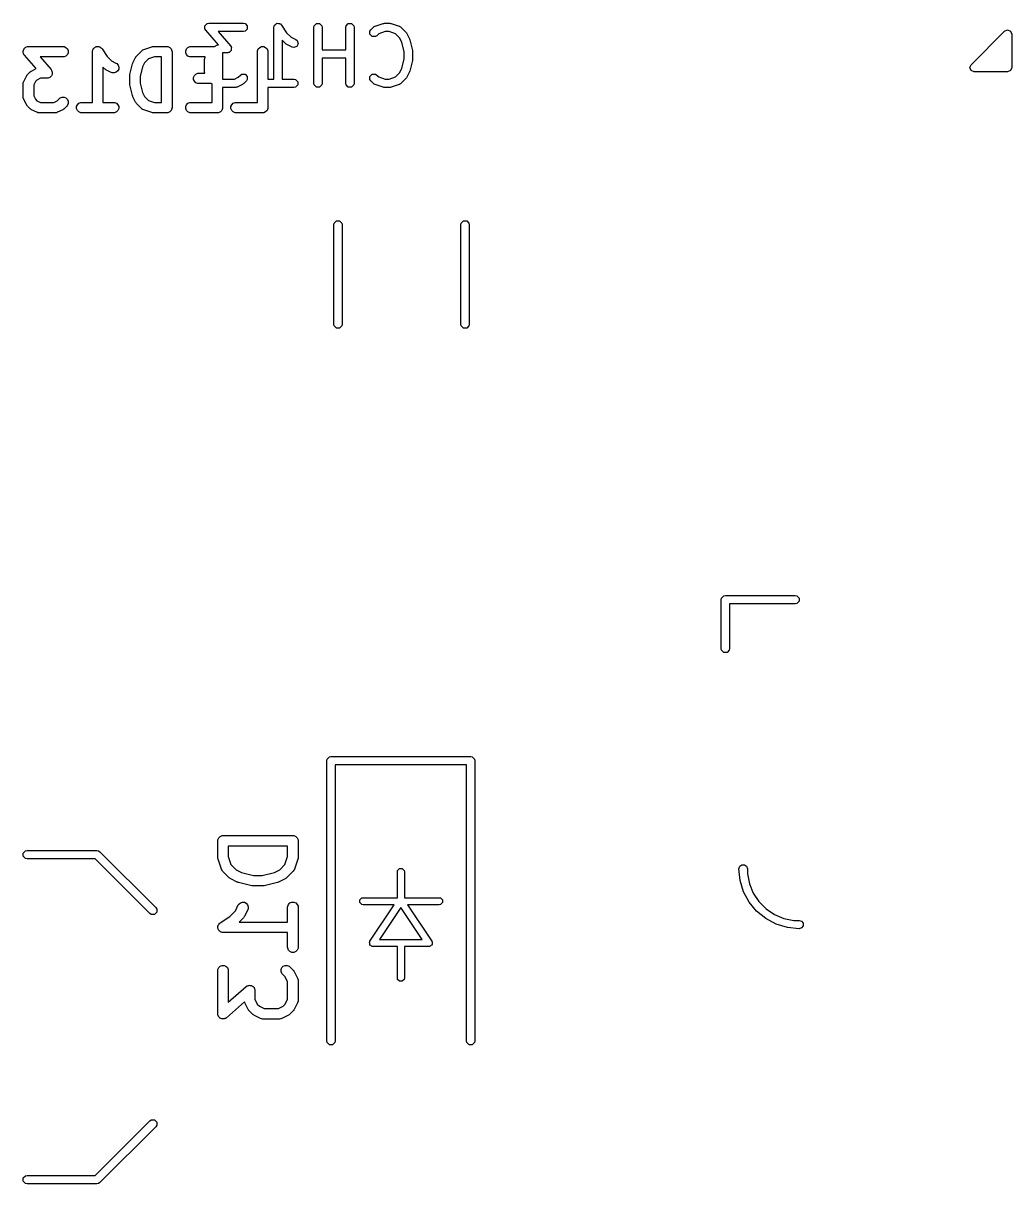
# Model space of a CAD drawing. Extents: x 104 to 228, y -134 to -58.
# Drawn here: x 131.97 to 146.12, y -113.53 to -96.92 of the extents above; entities that cross this region are included whole.
import ezdxf

# ---------------------------------------------------------------- set-up
doc = ezdxf.new("R2010")
doc.units = 0
doc.layers.add('BLACK', color=7, linetype='CONTINUOUS')

msp = doc.modelspace()

# ---------------------------------------------------------------- linework, layer by layer
at = {"layer": 'BLACK', "linetype": 'CONTINUOUS'}
for p, q in [((134.57459, -97.003078), (134.575995, -96.982004)), ((134.575995, -97.005517), (134.57459, -97.003078)), ((134.575995, -96.960894), (134.577503, -96.959385)), ((134.575995, -96.982004), (134.575995, -96.960894)), ((134.575995, -97.006816), (134.575995, -97.005517)), ((134.577757, -97.008578), (134.575995, -97.006816)), ((134.577503, -96.959385), (134.577645, -96.957257)), ((134.577645, -96.957257), (134.593541, -96.943348)), ((134.586273, -97.023365), (134.577757, -97.008578)), ((134.593541, -96.943348), (134.608467, -96.928422)), ((134.608467, -96.928422), (134.611226, -96.927873)), ((134.611226, -96.927873), (134.612205, -96.927017)), ((134.612205, -96.927017), (134.614695, -96.927183)), ((134.614695, -96.927183), (134.631428, -96.923855)), ((134.631428, -96.923855), (135.126666, -96.923855)), ((135.126666, -96.923855), (135.149627, -96.928422)), ((135.149627, -96.928422), (135.182099, -96.960894)), ((135.182099, -97.006816), (135.149627, -97.039288)), ((135.182099, -96.960894), (135.182099, -97.006816)), ((135.561904, -96.983855), (135.566471, -96.960894)), ((135.561904, -97.723855), (135.561904, -96.983855)), ((135.566471, -96.960894), (135.570838, -96.956526)), ((135.570838, -96.956526), (135.57205, -96.950469)), ((135.57205, -96.950469), (135.586587, -96.940777)), ((135.586587, -96.940777), (135.598943, -96.928422)), ((135.598943, -96.928422), (135.605121, -96.928422)), ((135.605121, -96.928422), (135.61026, -96.924996)), ((135.61026, -96.924996), (135.627392, -96.928422)), ((135.627392, -96.928422), (135.644865, -96.928422)), ((135.644865, -96.928422), (135.649232, -96.932789)), ((135.649232, -96.932789), (135.65529, -96.934001)), ((135.65529, -96.934001), (135.671827, -96.950573)), ((135.671827, -96.950573), (135.744721, -97.059914)), ((136.133332, -96.983855), (136.137899, -96.960894)), ((136.133332, -97.783855), (136.133332, -96.983855)), ((136.137899, -96.960894), (136.170371, -96.928422)), ((136.170371, -96.928422), (136.216293, -96.928422)), ((136.216293, -96.928422), (136.248765, -96.960894)), ((136.248765, -96.960894), (136.253332, -96.983855)), ((136.253332, -96.983855), (136.253332, -97.304807)), ((136.590475, -96.983855), (136.595042, -96.960894)), ((136.590475, -97.304807), (136.590475, -96.983855)), ((136.595042, -96.960894), (136.627514, -96.928422)), ((136.627514, -96.928422), (136.673436, -96.928422)), ((136.673436, -96.928422), (136.705908, -96.960894)), ((136.705908, -96.960894), (136.710475, -96.983855)), ((136.710475, -96.983855), (136.710475, -97.783855)), ((136.950906, -97.017618), (136.989002, -96.979523)), ((136.989002, -96.979523), (136.9915, -96.977853)), ((136.9915, -96.977853), (136.992116, -96.976623)), ((136.992116, -96.976623), (137.000467, -96.971862)), ((137.000467, -96.971862), (137.008467, -96.966517)), ((137.008467, -96.966517), (137.009844, -96.966517)), ((137.009844, -96.966517), (137.012454, -96.965029)), ((137.012454, -96.965029), (137.126739, -96.926934)), ((137.126739, -96.926934), (137.136279, -96.925731)), ((137.136279, -96.925731), (137.145713, -96.923855)), ((137.145713, -96.923855), (137.221904, -96.923855)), ((137.221904, -96.923855), (137.231337, -96.925731)), ((137.231337, -96.925731), (137.240878, -96.926934)), ((137.240878, -96.926934), (137.355164, -96.965029)), ((137.355164, -96.965029), (137.357774, -96.966517)), ((137.357774, -96.966517), (137.359151, -96.966517)), ((137.359151, -96.966517), (137.36714, -96.971855)), ((137.36714, -96.971855), (137.375502, -96.976622)), ((137.375502, -96.976622), (137.376118, -96.977855)), ((137.376118, -96.977855), (137.378616, -96.979524)), ((137.378616, -96.979524), (137.454806, -97.055714)), ((134.768527, -97.231656), (134.586273, -97.023365)), ((135.126666, -97.043855), (134.763654, -97.043855)), ((134.763654, -97.043855), (134.943249, -97.249107)), ((135.149627, -97.039288), (135.126666, -97.043855)), ((135.731859, -97.216757), (135.681904, -97.166802)), ((135.681904, -97.166802), (135.681904, -97.723855)), ((135.744721, -97.059914), (135.809826, -97.125018)), ((135.809826, -97.125018), (135.877309, -97.15876)), ((135.877309, -97.15876), (135.895803, -97.173113)), ((135.895803, -97.173113), (135.910325, -97.216679)), ((136.937899, -97.037083), (136.950906, -97.017618)), ((136.937899, -97.083005), (136.937899, -97.037083)), ((136.97037, -97.115478), (136.937899, -97.083005)), ((137.016292, -97.115478), (136.97037, -97.115478)), ((137.035758, -97.102472), (137.016292, -97.115478)), ((137.063838, -97.074392), (137.035758, -97.102472)), ((137.15545, -97.043855), (137.063838, -97.074392)), ((137.212167, -97.043855), (137.15545, -97.043855)), ((137.30378, -97.074392), (137.212167, -97.043855)), ((137.363066, -97.133678), (137.30378, -97.074392)), ((137.393865, -97.195276), (137.363066, -97.133678)), ((137.454806, -97.055714), (137.460143, -97.063701)), ((137.460143, -97.063701), (137.466046, -97.071307)), ((137.466046, -97.071307), (137.504141, -97.147499)), ((137.504141, -97.147499), (137.505877, -97.153838)), ((137.505877, -97.153838), (137.508683, -97.159779)), ((137.508683, -97.159779), (137.54678, -97.31216)), ((145.542574, -97.517574), (146.022574, -97.037574)), ((146.022574, -97.037574), (146.065, -97.02)), ((146.065, -97.02), (146.107426, -97.037574)), ((146.107426, -97.037574), (146.125, -97.08)), ((146.125, -97.08), (146.125, -97.56)), ((131.975392, -97.342001), (131.976202, -97.329847)), ((131.976202, -97.317663), (131.977169, -97.315326)), ((131.976202, -97.329847), (131.976202, -97.317663)), ((131.977169, -97.315326), (131.977338, -97.312803)), ((131.977338, -97.312803), (131.98274, -97.301877)), ((131.98274, -97.301877), (131.987401, -97.290627)), ((131.987401, -97.290627), (131.989187, -97.28884)), ((131.989187, -97.28884), (131.99031, -97.286571)), ((131.99031, -97.286571), (131.999482, -97.278545)), ((131.999482, -97.278545), (132.008093, -97.269935)), ((132.008093, -97.269935), (132.010429, -97.268966)), ((132.010429, -97.268966), (132.012334, -97.267301)), ((132.012334, -97.267301), (132.023871, -97.263399)), ((132.023871, -97.263399), (132.035129, -97.258736)), ((132.035129, -97.258736), (132.038699, -97.258384)), ((132.038699, -97.258384), (132.040055, -97.257926)), ((132.040055, -97.257926), (132.042022, -97.258057)), ((132.042022, -97.258057), (132.049761, -97.257295)), ((132.049761, -97.257295), (132.544999, -97.257295)), ((132.544999, -97.257295), (132.559631, -97.258736)), ((132.559631, -97.258736), (132.586667, -97.269935)), ((132.586667, -97.269935), (132.607359, -97.290627)), ((132.607359, -97.290627), (132.618558, -97.317663)), ((132.618558, -97.317663), (132.618558, -97.346927)), ((132.965237, -97.332217), (132.965252, -97.332141)), ((132.965242, -97.332242), (132.965237, -97.332217)), ((132.965237, -97.332295), (132.965242, -97.332242)), ((132.965237, -98.057295), (132.965237, -97.332295)), ((132.965252, -97.332141), (132.966678, -97.317663)), ((132.966678, -97.317663), (132.969519, -97.310802)), ((132.969519, -97.310802), (132.970976, -97.303522)), ((132.970976, -97.303522), (132.975064, -97.297416)), ((132.975064, -97.297416), (132.977877, -97.290627)), ((132.977877, -97.290627), (132.983127, -97.285376)), ((132.983127, -97.285376), (132.987259, -97.279207)), ((132.987259, -97.279207), (132.993373, -97.27513)), ((132.993373, -97.27513), (132.998569, -97.269935)), ((132.998569, -97.269935), (133.005429, -97.267093)), ((133.005429, -97.267093), (133.011608, -97.262974)), ((133.011608, -97.262974), (133.018816, -97.261547)), ((133.018816, -97.261547), (133.025605, -97.258736)), ((133.025605, -97.258736), (133.033031, -97.258736)), ((133.033031, -97.258736), (133.040315, -97.257295)), ((133.040315, -97.257295), (133.04752, -97.258736)), ((133.04752, -97.258736), (133.054869, -97.258736)), ((133.054869, -97.258736), (133.061729, -97.261577)), ((133.061729, -97.261577), (133.06901, -97.263034)), ((133.06901, -97.263034), (133.075115, -97.267122)), ((133.075115, -97.267122), (133.081905, -97.269935)), ((133.081905, -97.269935), (133.087155, -97.275185)), ((133.087155, -97.275185), (133.093325, -97.279317)), ((133.093325, -97.279317), (133.102545, -97.290575)), ((133.102545, -97.290575), (133.102597, -97.290627)), ((133.102597, -97.290627), (133.102606, -97.290649)), ((133.102606, -97.290649), (133.102641, -97.290692)), ((133.102641, -97.290692), (133.174713, -97.3988)), ((133.596728, -97.393547), (133.672918, -97.317357)), ((133.672918, -97.317357), (133.684283, -97.308029)), ((133.684283, -97.308029), (133.686775, -97.306996)), ((133.686775, -97.306996), (133.688809, -97.305233)), ((133.688809, -97.305233), (133.702234, -97.299239)), ((133.702234, -97.299239), (133.81652, -97.261144)), ((133.81652, -97.261144), (133.823773, -97.259494)), ((133.823773, -97.259494), (133.825605, -97.258736)), ((133.825605, -97.258736), (133.828259, -97.258474)), ((133.828259, -97.258474), (133.830857, -97.257884)), ((133.830857, -97.257884), (133.832831, -97.258024)), ((133.832831, -97.258024), (133.840237, -97.257295)), ((133.840237, -97.257295), (134.030713, -97.257295)), ((134.030713, -97.257295), (134.045345, -97.258736)), ((134.045345, -97.258736), (134.072381, -97.269935)), ((134.072381, -97.269935), (134.093073, -97.290627)), ((134.093073, -97.290627), (134.104272, -97.317663)), ((134.104272, -97.317663), (134.105713, -97.332295)), ((134.105713, -97.332295), (134.105713, -98.132295)), ((134.300012, -97.317663), (134.311211, -97.290627)), ((134.300012, -97.346927), (134.300012, -97.317663)), ((134.311211, -97.290627), (134.331903, -97.269935)), ((134.331903, -97.269935), (134.358939, -97.258736)), ((134.358939, -97.258736), (134.373571, -97.257295)), ((134.373571, -97.257295), (134.712288, -97.257295)), ((134.712288, -97.257295), (134.756977, -97.234951)), ((134.756977, -97.234951), (134.759874, -97.234157)), ((134.759874, -97.234157), (134.760848, -97.233184)), ((134.760848, -97.233184), (134.768527, -97.231656)), ((134.935981, -97.329124), (134.921055, -97.34405)), ((134.951877, -97.315215), (134.935981, -97.329124)), ((134.943249, -97.249107), (134.951764, -97.263893)), ((134.951764, -97.263893), (134.953527, -97.265656)), ((134.952018, -97.313086), (134.951877, -97.315215)), ((134.953527, -97.311578), (134.952018, -97.313086)), ((134.953527, -97.265656), (134.953527, -97.266954)), ((134.953527, -97.266954), (134.954932, -97.269394)), ((134.954932, -97.269394), (134.953527, -97.290467)), ((134.953527, -97.290467), (134.953527, -97.311578)), ((135.327142, -97.332295), (135.328583, -97.317663)), ((135.327142, -98.057295), (135.327142, -97.332295)), ((135.328583, -97.317663), (135.339782, -97.290627)), ((135.339782, -97.290627), (135.360474, -97.269935)), ((135.360474, -97.269935), (135.38751, -97.258736)), ((135.38751, -97.258736), (135.416774, -97.258736)), ((135.416774, -97.258736), (135.44381, -97.269935)), ((135.44381, -97.269935), (135.464502, -97.290627)), ((135.464502, -97.290627), (135.475701, -97.317663)), ((135.475701, -97.317663), (135.477142, -97.332295)), ((135.477142, -97.332295), (135.477142, -97.723855)), ((135.739846, -97.222094), (135.731859, -97.216757)), ((135.747452, -97.227997), (135.739846, -97.222094)), ((135.823644, -97.266092), (135.747452, -97.227997)), ((135.846223, -97.272275), (135.823644, -97.266092)), ((135.889789, -97.257753), (135.846223, -97.272275)), ((135.910325, -97.216679), (135.889789, -97.257753)), ((136.253332, -97.304807), (136.590475, -97.304807)), ((137.428571, -97.334096), (137.393865, -97.195276)), ((137.428571, -97.433613), (137.428571, -97.334096)), ((137.54678, -97.31216), (137.547137, -97.319504)), ((137.547137, -97.319504), (137.548571, -97.326712)), ((137.548571, -97.326712), (137.548571, -97.440998)), ((131.976202, -97.344396), (131.975392, -97.342001)), ((131.976202, -97.346927), (131.976202, -97.344396)), ((131.980865, -97.358184), (131.976202, -97.346927)), ((131.984767, -97.369722), (131.980865, -97.358184)), ((131.986852, -97.372639), (131.984767, -97.369722)), ((131.987401, -97.373963), (131.986852, -97.372639)), ((131.988796, -97.375358), (131.987401, -97.373963)), ((131.993318, -97.381683), (131.988796, -97.375358)), ((132.161277, -97.573636), (131.993318, -97.381683)), ((132.544999, -97.407295), (132.215043, -97.407295)), ((132.215043, -97.407295), (132.372871, -97.58767)), ((132.559631, -97.405854), (132.544999, -97.407295)), ((132.586667, -97.394655), (132.559631, -97.405854)), ((132.607359, -97.373963), (132.586667, -97.394655)), ((132.618558, -97.346927), (132.607359, -97.373963)), ((133.174713, -97.3988), (133.237045, -97.461131)), ((133.237045, -97.461131), (133.30235, -97.493784)), ((133.30235, -97.493784), (133.314793, -97.501616)), ((133.314793, -97.501616), (133.333966, -97.523724)), ((133.500809, -97.656961), (133.538905, -97.50458)), ((133.538905, -97.50458), (133.53929, -97.5035)), ((133.53929, -97.5035), (133.539329, -97.502962)), ((133.539329, -97.502962), (133.541653, -97.496886)), ((133.541653, -97.496886), (133.543852, -97.490735)), ((133.543852, -97.490735), (133.544174, -97.490299)), ((133.544174, -97.490299), (133.544584, -97.48923)), ((133.544584, -97.48923), (133.582679, -97.413039)), ((133.582679, -97.413039), (133.586643, -97.406739)), ((133.586643, -97.406739), (133.587401, -97.404912)), ((133.587401, -97.404912), (133.589089, -97.402855)), ((133.589089, -97.402855), (133.590511, -97.400596)), ((133.590511, -97.400596), (133.592009, -97.399296)), ((133.592009, -97.399296), (133.596728, -97.393547)), ((133.7114, -97.491006), (133.68243, -97.548946)), ((133.766464, -97.435942), (133.7114, -97.491006)), ((133.852407, -97.407295), (133.766464, -97.435942)), ((133.955713, -97.407295), (133.852407, -97.407295)), ((133.955713, -98.057295), (133.955713, -97.407295)), ((134.311211, -97.373963), (134.300012, -97.346927)), ((134.331903, -97.394655), (134.311211, -97.373963)), ((134.358939, -97.405854), (134.331903, -97.394655)), ((134.373571, -97.407295), (134.358939, -97.405854)), ((134.581197, -97.407295), (134.373571, -97.407295)), ((134.571428, -97.440998), (134.572014, -97.43805)), ((134.571428, -97.631474), (134.571428, -97.440998)), ((134.571579, -97.436745), (134.574118, -97.427469)), ((134.572014, -97.43805), (134.571579, -97.436745)), ((134.574118, -97.427469), (134.575995, -97.418037)), ((134.575995, -97.418037), (134.576968, -97.417063)), ((134.576968, -97.417063), (134.577762, -97.414165)), ((134.577762, -97.414165), (134.581197, -97.407295)), ((134.898094, -97.348617), (134.829523, -97.348617)), ((134.829523, -97.348617), (134.829523, -97.723855)), ((134.914826, -97.345288), (134.898094, -97.348617)), ((134.917317, -97.345455), (134.914826, -97.345288)), ((134.918295, -97.344598), (134.917317, -97.345455)), ((134.921055, -97.34405), (134.918295, -97.344598)), ((136.590475, -97.424807), (136.253332, -97.424807)), ((136.253332, -97.424807), (136.253332, -97.783855)), ((136.590475, -97.783855), (136.590475, -97.424807)), ((137.393865, -97.572432), (137.428571, -97.433613)), ((137.54678, -97.45555), (137.508683, -97.607931)), ((137.547137, -97.448205), (137.54678, -97.45555)), ((137.548571, -97.440998), (137.547137, -97.448205)), ((132.020774, -97.679706), (132.024738, -97.673406)), ((132.024738, -97.673406), (132.025496, -97.671579)), ((132.025496, -97.671579), (132.027184, -97.669522)), ((132.027184, -97.669522), (132.028606, -97.667263)), ((132.028606, -97.667263), (132.030104, -97.665963)), ((132.030104, -97.665963), (132.034823, -97.660214)), ((132.034823, -97.660214), (132.072918, -97.622119)), ((132.072918, -97.622119), (132.078667, -97.6174)), ((132.078667, -97.6174), (132.079967, -97.615902)), ((132.079967, -97.615902), (132.082226, -97.61448)), ((132.082226, -97.61448), (132.084283, -97.612792)), ((132.084283, -97.612792), (132.08611, -97.612034)), ((132.08611, -97.612034), (132.09241, -97.60807)), ((132.09241, -97.60807), (132.161277, -97.573636)), ((132.372871, -97.58767), (132.377391, -97.593993)), ((132.377391, -97.593993), (132.378787, -97.595389)), ((132.378787, -97.595389), (132.379335, -97.596712)), ((132.383445, -97.667477), (132.378787, -97.678725)), ((132.379335, -97.596712), (132.381421, -97.59963)), ((132.381421, -97.59963), (132.385325, -97.611173)), ((132.38885, -97.65655), (132.383445, -97.667477)), ((132.385325, -97.611173), (132.389986, -97.622425)), ((132.389018, -97.654025), (132.38885, -97.65655)), ((132.389986, -97.651689), (132.389018, -97.654025)), ((132.389986, -97.622425), (132.389986, -97.624953)), ((132.389986, -97.624953), (132.390797, -97.627351)), ((132.390797, -97.627351), (132.389986, -97.639513)), ((132.389986, -97.639513), (132.389986, -97.651689)), ((133.139585, -97.575804), (133.115237, -97.551455)), ((133.115237, -97.551455), (133.115237, -98.057295)), ((133.145334, -97.580522), (133.139585, -97.575804)), ((133.146634, -97.582021), (133.145334, -97.580522)), ((133.148893, -97.583442), (133.146634, -97.582021)), ((133.15095, -97.585131), (133.148893, -97.583442)), ((133.152777, -97.585888), (133.15095, -97.585131)), ((133.159077, -97.589853), (133.152777, -97.585888)), ((133.235268, -97.627948), (133.159077, -97.589853)), ((133.249, -97.633203), (133.235268, -97.627948)), ((133.27819, -97.635277), (133.249, -97.633203)), ((133.305951, -97.626023), (133.27819, -97.635277)), ((133.328059, -97.60685), (133.305951, -97.626023)), ((133.341146, -97.580675), (133.328059, -97.60685)), ((133.333966, -97.523724), (133.34322, -97.551485)), ((133.34322, -97.551485), (133.341146, -97.580675)), ((133.49857, -97.675152), (133.498821, -97.672598)), ((133.498659, -97.671506), (133.499468, -97.666031)), ((133.498821, -97.672598), (133.498659, -97.671506)), ((133.499468, -97.666031), (133.500011, -97.66052)), ((133.500011, -97.66052), (133.500433, -97.659499)), ((133.500433, -97.659499), (133.500809, -97.656961)), ((133.68243, -97.548946), (133.64857, -97.684387)), ((134.414298, -97.698615), (134.425497, -97.671579)), ((134.425497, -97.671579), (134.446189, -97.650887)), ((134.446189, -97.650887), (134.473225, -97.639688)), ((134.473225, -97.639688), (134.487857, -97.638247)), ((134.487857, -97.638247), (134.572269, -97.638247)), ((134.572014, -97.634421), (134.571428, -97.631474)), ((134.571579, -97.635727), (134.572014, -97.634421)), ((134.572269, -97.638247), (134.571579, -97.635727)), ((135.053028, -97.696448), (135.084239, -97.665238)), ((135.084239, -97.665238), (135.103704, -97.652231)), ((135.103704, -97.652231), (135.149626, -97.652231)), ((135.149626, -97.652231), (135.182099, -97.684702)), ((136.937899, -97.684703), (136.970371, -97.652231)), ((136.970371, -97.652231), (137.016293, -97.652231)), ((137.016293, -97.652231), (137.035758, -97.665238)), ((137.035758, -97.665238), (137.063837, -97.693317)), ((137.303778, -97.693318), (137.363067, -97.63403)), ((137.363067, -97.63403), (137.393865, -97.572432)), ((137.504141, -97.620212), (137.466046, -97.696402)), ((137.505877, -97.61387), (137.504141, -97.620212)), ((137.508683, -97.607931), (137.505877, -97.61387)), ((145.525, -97.56), (145.542574, -97.517574)), ((145.542574, -97.602426), (145.525, -97.56)), ((145.585, -97.62), (145.542574, -97.602426)), ((146.065, -97.62), (145.585, -97.62)), ((146.107426, -97.602426), (146.065, -97.62)), ((146.125, -97.56), (146.107426, -97.602426)), ((131.974761, -97.789438), (131.976202, -97.774806)), ((131.974761, -97.979914), (131.974761, -97.789438)), ((131.976202, -97.774806), (131.977233, -97.772316)), ((131.977233, -97.772316), (131.977424, -97.769629)), ((131.977424, -97.769629), (131.982679, -97.755897)), ((131.982679, -97.755897), (132.020774, -97.679706)), ((132.149495, -97.757673), (132.124761, -97.807142)), ((132.124761, -97.807142), (132.124761, -97.962209)), ((132.170377, -97.736791), (132.149495, -97.757673)), ((132.219847, -97.712057), (132.170377, -97.736791)), ((132.316427, -97.712057), (132.219847, -97.712057)), ((132.324159, -97.711295), (132.316427, -97.712057)), ((132.326133, -97.711427), (132.324159, -97.711295)), ((132.327492, -97.710967), (132.326133, -97.711427)), ((132.331059, -97.710616), (132.327492, -97.710967)), ((132.34231, -97.705955), (132.331059, -97.710616)), ((132.353854, -97.702051), (132.34231, -97.705955)), ((132.355758, -97.700385), (132.353854, -97.702051)), ((132.358095, -97.699417), (132.355758, -97.700385)), ((132.366705, -97.690806), (132.358095, -97.699417)), ((132.375878, -97.682781), (132.366705, -97.690806)), ((132.377, -97.680511), (132.375878, -97.682781)), ((132.378787, -97.678725), (132.377, -97.680511)), ((133.49857, -97.789438), (133.49857, -97.675152)), ((133.498821, -97.791991), (133.49857, -97.789438)), ((133.498659, -97.793084), (133.498821, -97.791991)), ((133.499468, -97.798558), (133.498659, -97.793084)), ((133.500011, -97.80407), (133.499468, -97.798558)), ((133.500433, -97.80509), (133.500011, -97.80407)), ((133.500809, -97.807629), (133.500433, -97.80509)), ((133.538905, -97.96001), (133.500809, -97.807629)), ((133.64857, -97.684387), (133.64857, -97.780202)), ((133.64857, -97.780202), (133.68243, -97.915642)), ((134.414298, -97.727879), (134.414298, -97.698615)), ((134.425497, -97.754915), (134.414298, -97.727879)), ((134.446189, -97.775607), (134.425497, -97.754915)), ((134.473225, -97.786806), (134.446189, -97.775607)), ((134.487857, -97.788247), (134.473225, -97.786806)), ((134.665282, -97.788247), (134.487857, -97.788247)), ((134.673185, -97.793528), (134.665282, -97.788247)), ((134.679523, -97.798446), (134.673185, -97.793528)), ((134.679523, -98.057295), (134.679523, -97.798446)), ((134.829523, -97.723855), (134.998215, -97.723855)), ((134.998215, -97.723855), (135.053028, -97.696448)), ((135.035341, -97.839288), (135.025908, -97.841164)), ((135.036314, -97.838314), (135.035341, -97.839288)), ((135.039213, -97.837521), (135.036314, -97.838314)), ((135.115404, -97.799426), (135.039213, -97.837521)), ((135.123003, -97.793528), (135.115404, -97.799426)), ((135.130998, -97.788186), (135.123003, -97.793528)), ((135.169093, -97.75009), (135.130998, -97.788186)), ((135.182099, -97.730625), (135.169093, -97.75009)), ((135.182099, -97.684702), (135.182099, -97.730625)), ((135.477142, -97.723855), (135.561904, -97.723855)), ((135.681904, -97.723855), (135.850476, -97.723855)), ((135.850476, -97.723855), (135.873437, -97.728422)), ((135.873437, -97.839288), (135.850476, -97.843855)), ((135.873437, -97.728422), (135.905909, -97.760894)), ((135.905909, -97.806816), (135.873437, -97.839288)), ((135.905909, -97.760894), (135.905909, -97.806816)), ((136.137899, -97.806816), (136.133332, -97.783855)), ((136.170371, -97.839288), (136.137899, -97.806816)), ((136.216293, -97.839288), (136.170371, -97.839288)), ((136.248765, -97.806816), (136.216293, -97.839288)), ((136.253332, -97.783855), (136.248765, -97.806816)), ((136.595042, -97.806816), (136.590475, -97.783855)), ((136.627514, -97.839288), (136.595042, -97.806816)), ((136.673436, -97.839288), (136.627514, -97.839288)), ((136.705908, -97.806816), (136.673436, -97.839288)), ((136.710475, -97.783855), (136.705908, -97.806816)), ((136.937899, -97.730625), (136.937899, -97.684703)), ((136.950906, -97.75009), (136.937899, -97.730625)), ((136.989002, -97.788186), (136.950906, -97.75009)), ((136.9915, -97.789855), (136.989002, -97.788186)), ((136.992116, -97.791087), (136.9915, -97.789855)), ((137.000471, -97.79585), (136.992116, -97.791087)), ((137.008467, -97.801193), (137.000471, -97.79585)), ((137.009844, -97.801193), (137.008467, -97.801193)), ((137.012454, -97.802681), (137.009844, -97.801193)), ((137.126739, -97.840776), (137.012454, -97.802681)), ((137.063837, -97.693317), (137.15545, -97.723855)), ((137.15545, -97.723855), (137.212167, -97.723855)), ((137.212167, -97.723855), (137.303778, -97.693318)), ((137.355164, -97.802681), (137.240878, -97.840776)), ((137.357774, -97.801193), (137.355164, -97.802681)), ((137.359152, -97.801193), (137.357774, -97.801193)), ((137.367147, -97.79585), (137.359152, -97.801193)), ((137.375502, -97.791088), (137.367147, -97.79585)), ((137.376118, -97.789855), (137.375502, -97.791088)), ((137.378617, -97.788186), (137.376118, -97.789855)), ((137.454807, -97.711995), (137.378617, -97.788186)), ((137.46015, -97.703998), (137.454807, -97.711995)), ((137.466046, -97.696402), (137.46015, -97.703998)), ((131.976202, -97.994546), (131.974761, -97.979914)), ((131.977233, -97.997035), (131.976202, -97.994546)), ((131.977424, -97.999723), (131.977233, -97.997035)), ((131.982679, -98.013455), (131.977424, -97.999723)), ((132.124761, -97.962209), (132.149495, -98.011677)), ((132.462476, -98.032561), (132.491965, -98.003072)), ((132.491965, -98.003072), (132.50333, -97.993744)), ((132.50333, -97.993744), (132.530366, -97.982545)), ((132.530366, -97.982545), (132.559629, -97.982545)), ((132.559629, -97.982545), (132.586666, -97.993743)), ((132.586666, -97.993743), (132.607359, -98.014436)), ((133.53929, -97.961089), (133.538905, -97.96001)), ((133.539329, -97.961628), (133.53929, -97.961089)), ((133.541653, -97.967703), (133.539329, -97.961628)), ((133.543852, -97.973855), (133.541653, -97.967703)), ((133.544174, -97.97429), (133.543852, -97.973855)), ((133.544584, -97.97536), (133.544174, -97.97429)), ((133.582679, -98.05155), (133.544584, -97.97536)), ((133.68243, -97.915642), (133.7114, -97.973582)), ((133.7114, -97.973582), (133.766465, -98.028648)), ((135.01238, -97.843855), (134.829523, -97.843855)), ((134.829523, -97.843855), (134.829523, -98.132295)), ((135.015327, -97.843268), (135.01238, -97.843855)), ((135.016633, -97.843704), (135.015327, -97.843268)), ((135.025908, -97.841164), (135.016633, -97.843704)), ((135.850476, -97.843855), (135.477142, -97.843855)), ((135.477142, -97.843855), (135.477142, -98.132295)), ((137.136279, -97.841978), (137.126739, -97.840776)), ((137.145713, -97.843855), (137.136279, -97.841978)), ((137.221904, -97.843855), (137.145713, -97.843855)), ((137.231337, -97.841978), (137.221904, -97.843855)), ((137.240878, -97.840776), (137.231337, -97.841978)), ((132.020774, -98.089645), (131.982679, -98.013455)), ((132.024737, -98.095941), (132.020774, -98.089645)), ((132.025495, -98.097771), (132.024737, -98.095941)), ((132.027184, -98.099829), (132.025495, -98.097771)), ((132.028606, -98.102088), (132.027184, -98.099829)), ((132.030104, -98.103387), (132.028606, -98.102088)), ((132.034822, -98.109136), (132.030104, -98.103387)), ((132.072917, -98.147232), (132.034822, -98.109136)), ((132.078668, -98.151952), (132.072917, -98.147232)), ((132.079967, -98.15345), (132.078668, -98.151952)), ((132.082222, -98.154869), (132.079967, -98.15345)), ((132.084282, -98.15656), (132.082222, -98.154869)), ((132.086112, -98.157318), (132.084282, -98.15656)), ((132.09241, -98.161282), (132.086112, -98.157318)), ((132.168601, -98.199377), (132.09241, -98.161282)), ((132.149495, -98.011677), (132.170378, -98.032561)), ((132.170378, -98.032561), (132.219847, -98.057295)), ((132.219847, -98.057295), (132.413008, -98.057295)), ((132.413008, -98.057295), (132.462476, -98.032561)), ((132.540445, -98.161282), (132.464254, -98.199377)), ((132.546744, -98.157317), (132.540445, -98.161282)), ((132.548572, -98.15656), (132.546744, -98.157317)), ((132.550628, -98.154872), (132.548572, -98.15656)), ((132.552888, -98.15345), (132.550628, -98.154872)), ((132.554188, -98.15195), (132.552888, -98.15345)), ((132.559938, -98.147232), (132.554188, -98.15195)), ((132.598033, -98.109136), (132.559938, -98.147232)), ((132.60736, -98.097771), (132.598033, -98.109136)), ((132.607359, -98.014436), (132.618558, -98.041472)), ((132.618558, -98.070735), (132.60736, -98.097771)), ((132.618558, -98.041472), (132.618558, -98.070735)), ((132.738107, -98.117663), (132.749306, -98.090627)), ((132.738107, -98.146927), (132.738107, -98.117663)), ((132.749306, -98.173963), (132.738107, -98.146927)), ((132.749306, -98.090627), (132.769998, -98.069935)), ((132.769998, -98.069935), (132.797034, -98.058736)), ((132.797034, -98.058736), (132.811666, -98.057295)), ((132.811666, -98.057295), (132.965237, -98.057295)), ((133.115237, -98.057295), (133.268809, -98.057295)), ((133.268809, -98.057295), (133.283441, -98.058736)), ((133.283441, -98.058736), (133.310477, -98.069935)), ((133.310477, -98.069935), (133.331169, -98.090627)), ((133.331169, -98.090627), (133.342368, -98.117663)), ((133.342368, -98.146927), (133.331169, -98.173963)), ((133.342368, -98.117663), (133.342368, -98.146927)), ((133.586642, -98.057846), (133.582679, -98.05155)), ((133.5874, -98.059676), (133.586642, -98.057846)), ((133.589089, -98.061734), (133.5874, -98.059676)), ((133.590511, -98.063993), (133.589089, -98.061734)), ((133.592009, -98.065292), (133.590511, -98.063993)), ((133.596728, -98.071042), (133.592009, -98.065292)), ((133.672918, -98.147233), (133.596728, -98.071042)), ((133.684283, -98.15656), (133.672918, -98.147233)), ((133.686773, -98.157591), (133.684283, -98.15656)), ((133.688809, -98.159357), (133.686773, -98.157591)), ((133.702234, -98.165351), (133.688809, -98.159357)), ((133.81652, -98.203446), (133.702234, -98.165351)), ((133.766465, -98.028648), (133.852407, -98.057295)), ((133.852407, -98.057295), (133.955713, -98.057295)), ((134.104272, -98.146927), (134.093073, -98.173963)), ((134.105713, -98.132295), (134.104272, -98.146927)), ((134.300012, -98.117663), (134.311211, -98.090627)), ((134.300012, -98.146927), (134.300012, -98.117663)), ((134.311211, -98.173963), (134.300012, -98.146927)), ((134.311211, -98.090627), (134.331903, -98.069935)), ((134.331903, -98.069935), (134.358939, -98.058736)), ((134.358939, -98.058736), (134.373571, -98.057295)), ((134.373571, -98.057295), (134.679523, -98.057295)), ((134.828082, -98.146927), (134.816883, -98.173963)), ((134.829523, -98.132295), (134.828082, -98.146927)), ((134.947631, -98.117663), (134.95883, -98.090627)), ((134.947631, -98.146927), (134.947631, -98.117663)), ((134.95883, -98.173963), (134.947631, -98.146927)), ((134.95883, -98.090627), (134.979522, -98.069935)), ((134.979522, -98.069935), (135.006558, -98.058736)), ((135.006558, -98.058736), (135.02119, -98.057295)), ((135.02119, -98.057295), (135.327142, -98.057295)), ((135.475701, -98.146927), (135.464502, -98.173963)), ((135.477142, -98.132295), (135.475701, -98.146927)), ((132.182333, -98.204632), (132.168601, -98.199377)), ((132.18502, -98.204822), (132.182333, -98.204632)), ((132.18751, -98.205854), (132.18502, -98.204822)), ((132.202142, -98.207295), (132.18751, -98.205854)), ((132.430713, -98.207295), (132.202142, -98.207295)), ((132.445345, -98.205854), (132.430713, -98.207295)), ((132.447834, -98.204822), (132.445345, -98.205854)), ((132.450522, -98.204632), (132.447834, -98.204822)), ((132.464254, -98.199377), (132.450522, -98.204632)), ((132.769998, -98.194655), (132.749306, -98.173963)), ((132.797034, -98.205854), (132.769998, -98.194655)), ((132.811666, -98.207295), (132.797034, -98.205854)), ((133.268809, -98.207295), (132.811666, -98.207295)), ((133.283441, -98.205854), (133.268809, -98.207295)), ((133.310477, -98.194655), (133.283441, -98.205854)), ((133.331169, -98.173963), (133.310477, -98.194655)), ((133.823773, -98.205095), (133.81652, -98.203446)), ((133.825605, -98.205854), (133.823773, -98.205095)), ((133.828259, -98.206115), (133.825605, -98.205854)), ((133.830857, -98.206706), (133.828259, -98.206115)), ((133.832831, -98.206565), (133.830857, -98.206706)), ((133.840237, -98.207295), (133.832831, -98.206565)), ((134.030713, -98.207295), (133.840237, -98.207295)), ((134.045345, -98.205854), (134.030713, -98.207295)), ((134.072381, -98.194655), (134.045345, -98.205854)), ((134.093073, -98.173963), (134.072381, -98.194655)), ((134.331903, -98.194655), (134.311211, -98.173963)), ((134.358939, -98.205854), (134.331903, -98.194655)), ((134.373571, -98.207295), (134.358939, -98.205854)), ((134.754523, -98.207295), (134.373571, -98.207295)), ((134.769155, -98.205854), (134.754523, -98.207295)), ((134.796191, -98.194655), (134.769155, -98.205854)), ((134.816883, -98.173963), (134.796191, -98.194655)), ((134.979522, -98.194655), (134.95883, -98.173963)), ((135.006558, -98.205854), (134.979522, -98.194655)), ((135.02119, -98.207295), (135.006558, -98.205854)), ((135.402142, -98.207295), (135.02119, -98.207295)), ((135.416774, -98.205854), (135.402142, -98.207295)), ((135.44381, -98.194655), (135.416774, -98.205854)), ((135.464502, -98.173963), (135.44381, -98.194655)), ((136.42, -99.808748), (136.424567, -99.785787)), ((136.42, -101.231252), (136.42, -99.808748)), ((136.424567, -99.785787), (136.457039, -99.753315)), ((136.457039, -99.753315), (136.502961, -99.753315)), ((136.502961, -99.753315), (136.535433, -99.785787)), ((136.535433, -99.785787), (136.54, -99.808748)), ((136.54, -99.808748), (136.54, -101.231252)), ((138.24, -99.808748), (138.244567, -99.785787)), ((138.24, -101.231252), (138.24, -99.808748)), ((138.244567, -99.785787), (138.277039, -99.753315)), ((138.277039, -99.753315), (138.322961, -99.753315)), ((138.322961, -99.753315), (138.355433, -99.785787)), ((138.355433, -99.785787), (138.36, -99.808748)), ((138.36, -99.808748), (138.36, -101.231252)), ((136.424567, -101.254213), (136.42, -101.231252)), ((136.457039, -101.286685), (136.424567, -101.254213)), ((136.502961, -101.286685), (136.457039, -101.286685)), ((136.535433, -101.254213), (136.502961, -101.286685)), ((136.54, -101.231252), (136.535433, -101.254213)), ((138.244567, -101.254213), (138.24, -101.231252)), ((138.277039, -101.286685), (138.244567, -101.254213)), ((138.322961, -101.286685), (138.277039, -101.286685)), ((138.355433, -101.254213), (138.322961, -101.286685)), ((138.36, -101.231252), (138.355433, -101.254213)), ((141.970567, -105.152039), (142.003039, -105.119567)), ((142.003039, -105.119567), (142.026, -105.115)), ((142.026, -105.115), (143.026, -105.115)), ((143.026, -105.115), (143.048961, -105.119567)), ((143.048961, -105.119567), (143.081433, -105.152039)), ((141.966, -105.175), (141.970567, -105.152039)), ((141.966, -105.875), (141.966, -105.175)), ((143.026, -105.235), (142.086, -105.235)), ((142.086, -105.235), (142.086, -105.875)), ((143.048961, -105.230433), (143.026, -105.235)), ((143.081433, -105.197961), (143.048961, -105.230433)), ((143.081433, -105.152039), (143.081433, -105.197961)), ((141.970567, -105.897961), (141.966, -105.875)), ((142.003039, -105.930433), (141.970567, -105.897961)), ((142.048961, -105.930433), (142.003039, -105.930433)), ((142.081433, -105.897961), (142.048961, -105.930433)), ((142.086, -105.875), (142.081433, -105.897961)), ((136.32, -107.48), (136.324567, -107.457039)), ((136.324567, -107.457039), (136.357039, -107.424567)), ((136.357039, -107.424567), (136.38, -107.42)), ((136.38, -107.42), (138.38, -107.42)), ((138.38, -107.42), (138.402961, -107.424567)), ((138.402961, -107.424567), (138.435433, -107.457039)), ((138.435433, -107.457039), (138.44, -107.48)), ((136.32, -111.49), (136.32, -107.48)), ((138.32, -107.54), (136.44, -107.54)), ((136.44, -107.54), (136.44, -111.49)), ((138.32, -111.49), (138.32, -107.54)), ((138.44, -107.48), (138.44, -111.49)), ((134.759819, -108.625714), (134.76126, -108.611082)), ((134.759819, -108.863809), (134.759819, -108.625714)), ((134.76126, -108.611082), (134.772459, -108.584046)), ((134.772459, -108.584046), (134.793151, -108.563354)), ((134.793151, -108.563354), (134.820187, -108.552155)), ((134.820187, -108.552155), (134.834819, -108.550714)), ((134.834819, -108.550714), (135.834819, -108.550714)), ((135.834819, -108.550714), (135.849451, -108.552155)), ((135.849451, -108.552155), (135.876487, -108.563354)), ((135.876487, -108.563354), (135.897179, -108.584046)), ((135.897179, -108.584046), (135.908378, -108.611082)), ((135.908378, -108.611082), (135.909819, -108.625714)), ((135.909819, -108.625714), (135.909819, -108.863809)), ((131.974567, -108.802039), (132.007039, -108.769567)), ((131.974567, -108.847961), (131.974567, -108.802039)), ((132.007039, -108.769567), (132.03, -108.765)), ((132.03, -108.765), (133.03, -108.765)), ((133.03, -108.765), (133.052961, -108.769567)), ((133.052961, -108.769567), (133.072426, -108.782574)), ((133.072426, -108.782574), (133.872427, -109.582574)), ((135.759819, -108.700714), (134.909819, -108.700714)), ((134.909819, -108.700714), (134.909819, -108.851638)), ((135.759819, -108.851639), (135.759819, -108.700714)), ((132.007039, -108.880433), (131.974567, -108.847961)), ((132.03, -108.885), (132.007039, -108.880433)), ((133.005148, -108.885), (132.03, -108.885)), ((133.787574, -109.667427), (133.005148, -108.885)), ((134.760548, -108.871214), (134.759819, -108.863809)), ((134.760408, -108.873189), (134.760548, -108.871214)), ((134.760998, -108.875786), (134.760408, -108.873189)), ((134.76126, -108.878441), (134.760998, -108.875786)), ((134.762018, -108.880272), (134.76126, -108.878441)), ((134.763668, -108.887526), (134.762018, -108.880272)), ((134.811287, -109.030383), (134.763668, -108.887526)), ((134.909819, -108.851638), (134.94799, -108.966152)), ((134.94799, -108.966152), (135.022103, -109.040265)), ((135.647534, -109.040264), (135.721648, -108.966151)), ((135.721648, -108.966151), (135.759819, -108.851639)), ((135.90597, -108.887527), (135.858351, -109.030383)), ((135.907619, -108.880271), (135.90597, -108.887527)), ((135.908378, -108.878441), (135.907619, -108.880271)), ((135.908639, -108.875787), (135.908378, -108.878441)), ((135.90923, -108.87319), (135.908639, -108.875787)), ((135.909819, -108.863809), (135.909089, -108.871215)), ((135.909089, -108.871215), (135.90923, -108.87319)), ((142.231459, -108.989733), (142.261459, -108.967937)), ((142.261459, -108.967937), (142.298541, -108.967937)), ((142.298541, -108.967937), (142.328541, -108.989733)), ((134.817281, -109.043808), (134.811287, -109.030383)), ((134.819046, -109.045843), (134.817281, -109.043808)), ((134.820078, -109.048334), (134.819046, -109.045843)), ((134.829405, -109.059699), (134.820078, -109.048334)), ((134.924643, -109.154937), (134.829405, -109.059699)), ((135.022103, -109.040265), (135.09909, -109.078758)), ((135.09909, -109.078758), (135.272624, -109.122142)), ((135.272624, -109.122142), (135.397013, -109.122142)), ((135.397013, -109.122142), (135.570547, -109.078758)), ((135.570547, -109.078758), (135.647534, -109.040264)), ((135.840233, -109.059699), (135.744994, -109.154937)), ((135.849561, -109.048334), (135.840233, -109.059699)), ((135.850592, -109.045843), (135.849561, -109.048334)), ((135.852357, -109.043809), (135.850592, -109.045843)), ((135.858351, -109.030383), (135.852357, -109.043809)), ((137.33, -109.07), (137.333806, -109.050866)), ((137.33, -109.44), (137.33, -109.07)), ((137.333806, -109.050866), (137.360866, -109.023806)), ((137.360866, -109.023806), (137.399134, -109.023806)), ((137.399134, -109.023806), (137.426194, -109.050866)), ((137.426194, -109.050866), (137.43, -109.07)), ((137.43, -109.07), (137.43, -109.44)), ((142.22, -109.025), (142.231459, -108.989733)), ((142.236525, -109.192778), (142.22, -109.025)), ((142.328541, -108.989733), (142.34, -109.025)), ((142.34, -109.025), (142.34, -109.097884)), ((142.34, -109.097884), (142.368437, -109.24085)), ((134.930393, -109.159657), (134.924643, -109.154937)), ((134.931692, -109.161154), (134.930393, -109.159657)), ((134.933946, -109.162573), (134.931692, -109.161154)), ((134.936008, -109.164265), (134.933946, -109.162573)), ((134.93784, -109.165023), (134.936008, -109.164265)), ((134.944135, -109.168986), (134.93784, -109.165023)), ((135.039373, -109.216605), (134.944135, -109.168986)), ((135.040442, -109.217014), (135.039373, -109.216605)), ((135.040878, -109.217337), (135.040442, -109.217014)), ((135.047014, -109.219529), (135.040878, -109.217337)), ((135.053104, -109.22186), (135.047014, -109.219529)), ((135.053644, -109.221898), (135.053104, -109.22186)), ((135.054724, -109.222284), (135.053644, -109.221898)), ((135.2452, -109.269903), (135.054724, -109.222284)), ((135.247736, -109.270278), (135.2452, -109.269903)), ((135.248758, -109.270701), (135.247736, -109.270278)), ((135.25427, -109.271243), (135.248758, -109.270701)), ((135.259744, -109.272053), (135.25427, -109.271243)), ((135.260836, -109.27189), (135.259744, -109.272053)), ((135.26339, -109.272142), (135.260836, -109.27189)), ((135.406247, -109.272142), (135.26339, -109.272142)), ((135.4088, -109.27189), (135.406247, -109.272142)), ((135.409893, -109.272053), (135.4088, -109.27189)), ((135.415366, -109.271243), (135.409893, -109.272053)), ((135.420879, -109.270701), (135.415366, -109.271243)), ((135.4219, -109.270278), (135.420879, -109.270701)), ((135.424437, -109.269903), (135.4219, -109.270278)), ((135.614913, -109.222284), (135.424437, -109.269903)), ((135.615992, -109.221898), (135.614913, -109.222284)), ((135.616532, -109.22186), (135.615992, -109.221898)), ((135.622613, -109.219532), (135.616532, -109.22186)), ((135.628759, -109.217337), (135.622613, -109.219532)), ((135.629194, -109.217014), (135.628759, -109.217337)), ((135.630264, -109.216605), (135.629194, -109.217014)), ((135.725502, -109.168986), (135.630264, -109.216605)), ((135.731798, -109.165022), (135.725502, -109.168986)), ((135.733628, -109.164265), (135.731798, -109.165022)), ((135.735686, -109.162575), (135.733628, -109.164265)), ((135.737945, -109.161154), (135.735686, -109.162575)), ((135.739244, -109.159655), (135.737945, -109.161154)), ((135.744994, -109.154937), (135.739244, -109.159655)), ((142.285464, -109.354108), (142.236525, -109.192778)), ((142.368437, -109.24085), (142.42422, -109.375522)), ((136.793806, -109.470866), (136.820866, -109.443806)), ((136.820866, -109.443806), (136.84, -109.44)), ((136.84, -109.44), (137.33, -109.44)), ((137.43, -109.44), (137.93, -109.44)), ((137.93, -109.44), (137.949134, -109.443806)), ((137.949134, -109.443806), (137.976194, -109.470866)), ((142.364936, -109.50279), (142.285464, -109.354108)), ((142.42422, -109.375522), (142.505204, -109.496723)), ((133.872427, -109.582574), (133.885433, -109.602039)), ((133.885433, -109.602039), (133.885433, -109.647961)), ((134.929894, -109.710286), (135.011275, -109.628906)), ((135.011275, -109.628906), (135.053451, -109.544554)), ((135.053451, -109.544554), (135.061283, -109.532111)), ((135.061283, -109.532111), (135.083391, -109.512938)), ((135.083391, -109.512938), (135.111152, -109.503684)), ((135.111152, -109.503684), (135.140342, -109.505758)), ((135.187615, -109.611636), (135.139996, -109.706874)), ((135.140342, -109.505758), (135.166517, -109.518846)), ((135.166517, -109.518846), (135.18569, -109.540953)), ((135.18569, -109.540953), (135.194944, -109.568715)), ((135.19287, -109.597905), (135.187615, -109.611636)), ((135.194944, -109.568715), (135.19287, -109.597905)), ((135.759819, -109.578095), (135.76126, -109.563463)), ((135.759819, -109.788809), (135.759819, -109.578095)), ((135.76126, -109.563463), (135.772459, -109.536427)), ((135.772459, -109.536427), (135.793151, -109.515735)), ((135.793151, -109.515735), (135.820187, -109.504536)), ((135.820187, -109.504536), (135.849451, -109.504536)), ((135.849451, -109.504536), (135.876487, -109.515735)), ((135.876487, -109.515735), (135.897179, -109.536427)), ((135.897179, -109.536427), (135.908378, -109.563463)), ((135.908378, -109.563463), (135.909819, -109.578095)), ((135.909819, -109.578095), (135.909819, -110.149523)), ((136.793806, -109.509134), (136.793806, -109.470866)), ((136.820866, -109.536194), (136.793806, -109.509134)), ((136.84, -109.54), (136.820866, -109.536194)), ((137.286574, -109.54), (136.84, -109.54)), ((136.938397, -110.062265), (137.286574, -109.54)), ((137.379999, -109.580138), (137.073426, -110.04)), ((137.686574, -110.04), (137.379999, -109.580138)), ((137.93, -109.54), (137.473426, -109.54)), ((137.473426, -109.54), (137.821602, -110.062265)), ((137.949134, -109.536194), (137.93, -109.54)), ((137.976194, -109.509134), (137.949134, -109.536194)), ((137.976194, -109.470866), (137.976194, -109.509134)), ((142.471888, -109.633112), (142.364936, -109.50279)), ((142.60221, -109.740064), (142.471888, -109.633112)), ((142.505204, -109.496723), (142.608277, -109.599796)), ((142.608277, -109.599796), (142.729478, -109.68078)), ((133.807039, -109.680433), (133.787574, -109.667427)), ((133.852961, -109.680433), (133.807039, -109.680433)), ((133.885433, -109.647961), (133.852961, -109.680433)), ((134.793216, -109.801405), (134.929894, -109.710286)), ((135.125947, -109.726366), (135.063504, -109.788809)), ((135.063504, -109.788809), (135.759819, -109.788809)), ((135.130667, -109.720615), (135.125947, -109.726366)), ((135.132164, -109.719317), (135.130667, -109.720615)), ((135.133583, -109.717062), (135.132164, -109.719317)), ((135.135275, -109.715001), (135.133583, -109.717062)), ((135.136033, -109.713168), (135.135275, -109.715001)), ((135.139996, -109.706874), (135.136033, -109.713168)), ((142.750892, -109.819536), (142.60221, -109.740064)), ((142.729478, -109.68078), (142.86415, -109.736563)), ((142.86415, -109.736563), (143.007116, -109.765)), ((143.007116, -109.765), (143.08, -109.765)), ((143.08, -109.765), (143.115267, -109.776459)), ((143.115267, -109.776459), (143.137063, -109.806459)), ((134.759819, -109.86373), (134.76126, -109.856525)), ((134.76126, -109.871014), (134.759819, -109.86373)), ((134.76126, -109.849177), (134.764101, -109.842316)), ((134.76126, -109.856525), (134.76126, -109.849177)), ((134.76126, -109.878441), (134.76126, -109.871014)), ((134.764072, -109.885229), (134.76126, -109.878441)), ((134.765498, -109.892438), (134.764072, -109.885229)), ((134.764101, -109.842316), (134.765558, -109.835036)), ((134.769617, -109.898616), (134.765498, -109.892438)), ((134.765558, -109.835036), (134.769646, -109.82893)), ((134.772459, -109.905477), (134.769617, -109.898616)), ((134.769646, -109.82893), (134.772459, -109.822141)), ((134.772459, -109.822141), (134.777709, -109.81689)), ((134.777654, -109.910672), (134.772459, -109.905477)), ((134.781731, -109.916787), (134.777654, -109.910672)), ((134.777709, -109.81689), (134.781841, -109.810721)), ((134.7879, -109.920918), (134.781731, -109.916787)), ((134.781841, -109.810721), (134.793099, -109.8015)), ((134.793151, -109.926169), (134.7879, -109.920918)), ((134.793099, -109.8015), (134.793151, -109.801449)), ((134.793151, -109.801449), (134.793173, -109.801439)), ((134.79994, -109.928981), (134.793151, -109.926169)), ((134.793173, -109.801439), (134.793216, -109.801405)), ((134.806046, -109.93307), (134.79994, -109.928981)), ((134.813326, -109.934526), (134.806046, -109.93307)), ((134.820187, -109.937368), (134.813326, -109.934526)), ((134.834663, -109.938793), (134.820187, -109.937368)), ((134.83474, -109.938809), (134.834663, -109.938793)), ((134.834766, -109.938803), (134.83474, -109.938809)), ((134.834819, -109.938809), (134.834766, -109.938803)), ((135.759819, -109.938809), (134.834819, -109.938809)), ((135.759819, -110.149523), (135.759819, -109.938809)), ((142.912222, -109.868475), (142.750892, -109.819536)), ((143.08, -109.885), (142.912222, -109.868475)), ((143.115267, -109.873541), (143.08, -109.885)), ((143.137063, -109.843541), (143.115267, -109.873541)), ((143.137063, -109.806459), (143.137063, -109.843541)), ((136.930951, -110.080297), (136.933806, -110.073383)), ((136.933806, -110.094572), (136.930951, -110.080297)), ((136.933806, -110.070866), (136.935576, -110.069095)), ((136.933806, -110.073383), (136.933806, -110.070866)), ((136.933806, -110.109134), (136.933806, -110.094572)), ((136.937446, -110.112774), (136.933806, -110.109134)), ((136.935576, -110.069095), (136.938397, -110.062265)), ((136.938456, -110.117822), (136.937446, -110.112774)), ((136.950569, -110.125897), (136.938456, -110.117822)), ((136.960866, -110.136194), (136.950569, -110.125897)), ((137.073426, -110.04), (137.686574, -110.04)), ((137.80943, -110.125897), (137.799134, -110.136194)), ((137.821544, -110.117822), (137.80943, -110.125897)), ((137.822553, -110.112774), (137.821544, -110.117822)), ((137.821602, -110.062265), (137.824422, -110.069094)), ((137.826194, -110.109134), (137.822553, -110.112774)), ((137.824422, -110.069094), (137.826194, -110.070866)), ((137.826194, -110.070866), (137.826194, -110.073383)), ((137.826194, -110.073383), (137.829049, -110.080296)), ((137.829049, -110.080296), (137.826194, -110.094571)), ((137.826194, -110.094571), (137.826194, -110.109134)), ((135.76126, -110.164155), (135.759819, -110.149523)), ((135.772459, -110.191191), (135.76126, -110.164155)), ((135.793151, -110.211883), (135.772459, -110.191191)), ((135.820187, -110.223082), (135.793151, -110.211883)), ((135.849451, -110.223082), (135.820187, -110.223082)), ((135.876487, -110.211883), (135.849451, -110.223082)), ((135.897179, -110.191191), (135.876487, -110.211883)), ((135.908378, -110.164155), (135.897179, -110.191191)), ((135.909819, -110.149523), (135.908378, -110.164155)), ((136.968203, -110.137653), (136.960866, -110.136194)), ((136.970297, -110.139049), (136.968203, -110.137653)), ((136.972751, -110.138558), (136.970297, -110.139049)), ((136.98, -110.14), (136.972751, -110.138558)), ((137.33, -110.14), (136.98, -110.14)), ((137.33, -110.59), (137.33, -110.14)), ((137.78, -110.14), (137.43, -110.14)), ((137.43, -110.14), (137.43, -110.59)), ((137.787248, -110.138558), (137.78, -110.14)), ((137.789703, -110.139049), (137.787248, -110.138558)), ((137.791796, -110.137653), (137.789703, -110.139049)), ((137.799134, -110.136194), (137.791796, -110.137653)), ((134.76126, -110.468225), (134.772459, -110.441189)), ((134.772459, -110.441189), (134.793151, -110.420497)), ((134.793151, -110.420497), (134.820187, -110.409298)), ((134.820187, -110.409298), (134.849451, -110.409298)), ((134.849451, -110.409298), (134.876487, -110.420497)), ((134.876487, -110.420497), (134.897179, -110.441189)), ((134.897179, -110.441189), (134.908378, -110.468225)), ((135.666021, -110.468226), (135.677219, -110.44119)), ((135.677219, -110.44119), (135.697912, -110.420497)), ((135.697912, -110.420497), (135.724948, -110.409298)), ((135.724948, -110.409298), (135.754211, -110.409298)), ((135.754211, -110.409298), (135.781247, -110.420496)), ((135.781247, -110.420496), (135.792612, -110.429823)), ((135.792612, -110.429823), (135.840232, -110.477442)), ((134.759819, -110.482857), (134.76126, -110.468225)), ((134.759819, -111.101904), (134.759819, -110.482857)), ((134.908378, -110.468225), (134.909819, -110.482857)), ((134.909819, -110.482857), (134.909819, -110.936621)), ((135.666021, -110.497489), (135.666021, -110.468226)), ((135.67722, -110.524525), (135.666021, -110.497489)), ((135.686548, -110.535891), (135.67722, -110.524525)), ((135.725561, -110.574903), (135.686548, -110.535891)), ((135.759819, -110.643419), (135.725561, -110.574903)), ((135.840232, -110.477442), (135.84495, -110.483191)), ((135.84495, -110.483191), (135.84645, -110.484492)), ((135.84645, -110.484492), (135.847872, -110.486751)), ((135.847872, -110.486751), (135.84956, -110.488808)), ((135.84956, -110.488808), (135.850317, -110.490635)), ((135.850317, -110.490635), (135.854282, -110.496935)), ((135.854282, -110.496935), (135.901901, -110.592173)), ((135.901901, -110.592173), (135.907156, -110.605904)), ((135.907156, -110.605904), (135.907347, -110.608593)), ((135.907347, -110.608593), (135.908378, -110.611082)), ((135.908378, -110.611082), (135.909819, -110.625714)), ((135.909819, -110.625714), (135.909819, -110.911428)), ((137.333806, -110.609134), (137.33, -110.59)), ((137.360866, -110.636194), (137.333806, -110.609134)), ((137.426194, -110.609134), (137.399134, -110.636194)), ((137.43, -110.59), (137.426194, -110.609134)), ((134.909819, -110.936621), (135.166383, -110.712128)), ((135.166383, -110.712128), (135.172707, -110.707606)), ((135.172707, -110.707606), (135.174103, -110.706211)), ((135.174103, -110.706211), (135.175426, -110.705662)), ((135.175426, -110.705662), (135.178344, -110.703577)), ((135.178344, -110.703577), (135.189881, -110.699675)), ((135.189881, -110.699675), (135.201139, -110.695012)), ((135.201139, -110.695012), (135.20367, -110.695012)), ((135.20367, -110.695012), (135.206065, -110.694202)), ((135.206065, -110.694202), (135.218218, -110.695012)), ((135.218218, -110.695012), (135.230403, -110.695012)), ((135.230403, -110.695012), (135.232739, -110.695979)), ((135.232739, -110.695979), (135.235263, -110.696148)), ((135.235263, -110.696148), (135.246188, -110.70155)), ((135.246188, -110.70155), (135.257439, -110.706211)), ((135.257439, -110.706211), (135.259225, -110.707997)), ((135.259225, -110.707997), (135.261495, -110.70912)), ((135.261495, -110.70912), (135.26952, -110.718292)), ((135.26952, -110.718292), (135.278131, -110.726903)), ((135.278131, -110.726903), (135.279099, -110.729239)), ((135.279099, -110.729239), (135.280765, -110.731144)), ((135.280765, -110.731144), (135.284666, -110.742681)), ((135.284666, -110.742681), (135.28933, -110.753939)), ((135.28933, -110.753939), (135.289681, -110.757509)), ((135.289681, -110.757509), (135.29014, -110.758865)), ((135.29014, -110.758865), (135.290008, -110.760832)), ((135.290008, -110.760832), (135.290771, -110.768571)), ((135.290771, -110.768571), (135.290771, -110.893723)), ((135.759819, -110.893723), (135.759819, -110.643419)), ((137.399134, -110.636194), (137.360866, -110.636194)), ((135.143516, -110.931451), (134.884207, -111.158347)), ((135.148689, -110.944969), (135.143516, -110.931451)), ((135.196308, -111.040207), (135.148689, -110.944969)), ((135.290771, -110.893723), (135.325029, -110.962239)), ((135.325029, -110.962239), (135.355436, -110.992646)), ((135.695153, -110.992645), (135.725561, -110.962238)), ((135.725561, -110.962238), (135.759819, -110.893723)), ((135.901901, -110.944969), (135.854282, -111.040207)), ((135.907156, -110.931238), (135.901901, -110.944969)), ((135.907347, -110.928548), (135.907156, -110.931238)), ((135.908378, -110.92606), (135.907347, -110.928548)), ((135.909819, -110.911428), (135.908378, -110.92606)), ((134.760581, -111.109642), (134.759819, -111.101904)), ((134.76045, -111.11161), (134.760581, -111.109642)), ((134.760908, -111.112965), (134.76045, -111.11161)), ((134.76126, -111.116536), (134.760908, -111.112965)), ((134.765923, -111.127793), (134.76126, -111.116536)), ((134.769825, -111.139331), (134.765923, -111.127793)), ((135.200272, -111.046506), (135.196308, -111.040207)), ((135.20103, -111.048334), (135.200272, -111.046506)), ((135.202718, -111.05039), (135.20103, -111.048334)), ((135.20414, -111.05265), (135.202718, -111.05039)), ((135.205638, -111.053949), (135.20414, -111.05265)), ((135.210357, -111.059699), (135.205638, -111.053949)), ((135.257976, -111.107318), (135.210357, -111.059699)), ((135.263725, -111.112036), (135.257976, -111.107318)), ((135.265025, -111.113535), (135.263725, -111.112036)), ((135.267284, -111.114956), (135.265025, -111.113535)), ((135.269341, -111.116645), (135.267284, -111.114956)), ((135.271168, -111.117402), (135.269341, -111.116645)), ((135.277468, -111.121367), (135.271168, -111.117402)), ((135.372706, -111.168986), (135.277468, -111.121367)), ((135.355436, -110.992646), (135.423952, -111.026904)), ((135.423952, -111.026904), (135.626637, -111.026904)), ((135.626637, -111.026904), (135.695153, -110.992645)), ((135.773121, -111.121367), (135.677883, -111.168986)), ((135.779417, -111.117403), (135.773121, -111.121367)), ((135.781247, -111.116646), (135.779417, -111.117403)), ((135.783305, -111.114956), (135.781247, -111.116646)), ((135.785564, -111.113535), (135.783305, -111.114956)), ((135.786863, -111.112036), (135.785564, -111.113535)), ((135.792612, -111.107319), (135.786863, -111.112036)), ((135.840232, -111.0597), (135.792612, -111.107319)), ((135.84495, -111.05395), (135.840232, -111.0597)), ((135.84645, -111.05265), (135.84495, -111.05395)), ((135.847872, -111.05039), (135.84645, -111.05265)), ((135.84956, -111.048334), (135.847872, -111.05039)), ((135.850317, -111.046506), (135.84956, -111.048334)), ((135.854282, -111.040207), (135.850317, -111.046506)), ((134.77149, -111.141235), (134.769825, -111.139331)), ((134.772459, -111.143572), (134.77149, -111.141235)), ((134.781069, -111.152182), (134.772459, -111.143572)), ((134.789095, -111.161355), (134.781069, -111.152182)), ((134.791364, -111.162477), (134.789095, -111.161355)), ((134.793151, -111.164264), (134.791364, -111.162477)), ((134.804401, -111.168924), (134.793151, -111.164264)), ((134.815327, -111.174327), (134.804401, -111.168924)), ((134.81785, -111.174495), (134.815327, -111.174327)), ((134.820187, -111.175463), (134.81785, -111.174495)), ((134.832372, -111.175463), (134.820187, -111.175463)), ((134.844525, -111.176273), (134.832372, -111.175463)), ((134.84692, -111.175463), (134.844525, -111.176273)), ((134.849451, -111.175463), (134.84692, -111.175463)), ((134.860708, -111.170799), (134.849451, -111.175463)), ((134.872246, -111.166898), (134.860708, -111.170799)), ((134.875163, -111.164812), (134.872246, -111.166898)), ((134.876487, -111.164264), (134.875163, -111.164812)), ((134.877882, -111.162868), (134.876487, -111.164264)), ((134.884207, -111.158347), (134.877882, -111.162868)), ((135.386437, -111.174241), (135.372706, -111.168986)), ((135.389126, -111.174432), (135.386437, -111.174241)), ((135.391615, -111.175463), (135.389126, -111.174432)), ((135.406247, -111.176904), (135.391615, -111.175463)), ((135.644342, -111.176904), (135.406247, -111.176904)), ((135.658974, -111.175463), (135.644342, -111.176904)), ((135.661463, -111.174431), (135.658974, -111.175463)), ((135.664151, -111.174241), (135.661463, -111.174431)), ((135.677883, -111.168986), (135.664151, -111.174241)), ((136.324567, -111.512961), (136.32, -111.49)), ((136.357039, -111.545433), (136.324567, -111.512961)), ((136.402961, -111.545433), (136.357039, -111.545433)), ((136.435433, -111.512961), (136.402961, -111.545433)), ((136.44, -111.49), (136.435433, -111.512961)), ((138.324567, -111.512961), (138.32, -111.49)), ((138.357039, -111.545433), (138.324567, -111.512961)), ((138.402961, -111.545433), (138.357039, -111.545433)), ((138.435433, -111.512961), (138.402961, -111.545433)), ((138.44, -111.49), (138.435433, -111.512961)), ((133.787574, -112.632573), (133.807039, -112.619567)), ((133.807039, -112.619567), (133.852961, -112.619567)), ((133.852961, -112.619567), (133.885433, -112.652039)), ((133.005148, -113.415), (133.787574, -112.632573)), ((133.872427, -112.717426), (133.072426, -113.517426)), ((133.885433, -112.697961), (133.872427, -112.717426)), ((133.885433, -112.652039), (133.885433, -112.697961)), ((131.974567, -113.452039), (132.007039, -113.419567)), ((131.974567, -113.497961), (131.974567, -113.452039)), ((132.007039, -113.419567), (132.03, -113.415)), ((132.03, -113.415), (133.005148, -113.415)), ((132.007039, -113.530433), (131.974567, -113.497961)), ((132.03, -113.535), (132.007039, -113.530433)), ((133.03, -113.535), (132.03, -113.535)), ((133.052961, -113.530433), (133.03, -113.535)), ((133.072426, -113.517426), (133.052961, -113.530433))]:
    msp.add_line(p, q, dxfattribs=at)

doc.saveas('drawing.dxf')
